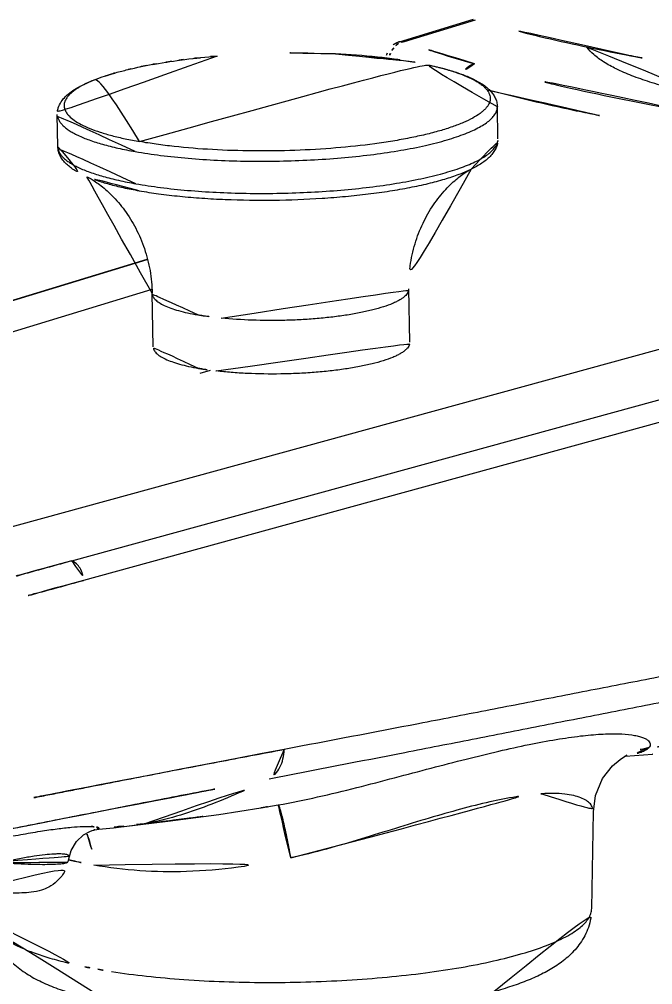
# Model space of a CAD drawing. Extents: x 16296660632 to 16296672714, y -37409619871 to -37409617455.
# Drawn here: x 16296672459.9 to 16296672494.4, y -37409617668.7 to -37409617616 of the extents above; entities that cross this region are included whole.
import ezdxf

# ---------------------------------------------------------------- set-up
doc = ezdxf.new("R2010")
doc.units = 0
doc.header["$LTSCALE"] = 10
doc.header["$MEASUREMENT"] = 0
doc.layers.get('0').update_dxf_attribs({"linetype": 'CONTINUOUS'})
doc.layers.add('02___PRT_ALL_AXES', color=7, linetype='CONTINUOUS')

msp = doc.modelspace()

# ---------------------------------------------------------------- linework, layer by layer
at = {"color": 7, "linetype": 'Continuous'}
for p, q in [((16296672480.607349, -37409617617.238968), (16296672484.634171, -37409617616.016907)), ((16296672480.88085, -37409617617.222702), (16296672484.75168, -37409617616.047943)), ((16296672480.607361, -37409617617.238968), (16296672480.577539, -37409617617.2481)), ((16296672480.880529, -37409617617.222672), (16296672480.607361, -37409617617.238968)), ((16296672480.88085, -37409617617.222702), (16296672480.85269, -37409617617.230949)), ((16296672431.02462, -37409617639.985641), (16296672466.843719, -37409617629.105873)), ((16296672431.179779, -37409617639.960602), (16296672466.848829, -37409617629.125023)), ((16296672467.10047, -37409617630.755203), (16296672436.03347, -37409617640.19278)), ((16296672503.21936, -37409617631.70752), (16296672458.047779, -37409617644.0905)), ((16296672462.730749, -37409617645.547363), (16296672505.48209, -37409617633.82415)), ((16296672506.128839, -37409617634.895264), (16296672463.377649, -37409617646.619293)), ((16296672469.72965, -37409617635.318604), (16296672470.303869, -37409617635.152969)), ((16296672492.64282, -37409617656.382446), (16296672492.882441, -37409617656.234138)), ((16296672492.64282, -37409617656.382446), (16296672492.645809, -37409617656.380363)), ((16296672492.882441, -37409617656.234138), (16296672493.00882, -37409617656.173553)), ((16296672492.931971, -37409617656.210403), (16296672494.39522, -37409617656.098663)), ((16296672494.41304, -37409617656.097412), (16296672494.39522, -37409617656.098663)), ((16296672473.05571, -37409617659.027184), (16296672473.06506, -37409617659.025688)), ((16296672473.06506, -37409617659.025688), (16296672473.99338, -37409617658.869324)), ((16296672491.088039, -37409617664.522324), (16296672491.178101, -37409617659.246513)), ((16296672491.178129, -37409617659.244843), (16296672491.17812, -37409617659.244987)), ((16296672465.579691, -37409617660.046417), (16296672465.59079, -37409617660.045197)), ((16296672465.59079, -37409617660.045197), (16296672466.69212, -37409617659.892738)), ((16296672463.71496, -37409617660.3125), (16296672463.84964, -37409617660.261497)), ((16296672463.84964, -37409617660.261497), (16296672463.839951, -37409617660.264709)), ((16296672464.001011, -37409617660.221199), (16296672464.218081, -37409617660.19648)), ((16296672464.001471, -37409617660.221153), (16296672464.191521, -37409617660.181686)), ((16296672462.547239, -37409617661.95266), (16296672462.60635, -37409617661.679466)), ((16296672462.606461, -37409617661.678978), (16296672462.606449, -37409617661.679039))]:
    msp.add_line(p, q, dxfattribs=at)
for points in [[(16296672491.178141, -37409617659.244873), (16296672491.30238, -37409617658.350693), (16296672491.684549, -37409617657.433571), (16296672492.21772, -37409617656.741096), (16296672492.645809, -37409617656.380348)], [(16296672465.59079, -37409617660.045197), (16296672467.983089, -37409617659.760979), (16296672470.747129, -37409617659.380463), (16296672473.05452, -37409617659.027359)], [(16296672464.218081, -37409617660.19648), (16296672465.012991, -37409617660.108337), (16296672465.57966, -37409617660.046547)], [(16296672462.60644, -37409617661.679108), (16296672462.707211, -37409617661.353157), (16296672462.99955, -37409617660.85833), (16296672463.37524, -37409617660.504387), (16296672463.71496, -37409617660.3125)], [(16296672463.83997, -37409617660.264702), (16296672463.94453, -37409617660.233978), (16296672464.000481, -37409617660.221771)]]:
    msp.add_lwpolyline(points, dxfattribs=at)
for centre, radius, start, end in [((16296672480.870461, -37409617618.204277), 1.000042, 107.0326749, 160.285492), ((16296672480.745529, -37409617617.798523), 0.57547, 104.0153575, 106.9534774), ((16296672480.87604, -37409617618.205399), 1.005669, 160.3323999, 176.3960913), ((16296672481.231119, -37409617618.329964), 1.209474, 158.0812542, 171.6487832), ((16296672520.51931, -37409617475.509102), 145.089226, 259.0561751, 259.96045585), ((16296672494.88044, -37409617659.595497), 3.916233, 99.8369522, 118.6772335), ((16296672493.808069, -37409617655.312698), 0.585281, 312.5609305, 313.5571235), ((16296672502.29073, -37409617741.212738), 85.856882, 94.90129812, 95.39970116), ((16296672494.868719, -37409617659.562729), 3.881863, 118.7575345, 124.9345254), ((16296672489.04126, -37409617669.27404), 11.034909, 93.462438, 94.3670395), ((16296672438.12574, -37409617438.212067), 223.553369, 278.98876738, 279.23257216), ((16296672483.92148, -37409617821.355042), 162.376475, 96.48667671, 96.97911154), ((16296672503.143391, -37409617989.091583), 331.21076, 96.31842058, 96.51253954), ((16296672460.37134, -37409617661.868134), 3.492873, 24.3071773, 24.7478004), ((16296672460.325171, -37409617661.888924), 3.543507, 23.4948096, 24.3062007), ((16296672464.47271, -37409617662.154297), 1.992621, 103.7331308, 108.2204446), ((16296672464.46805, -37409617662.134483), 1.972254, 98.0599676, 103.7383254), ((16296672469.494459, -37409617637.647408), 30.6506, 258.6316647, 259.9833093), ((16296672470.289379, -37409617633.206429), 35.162151, 259.9664192, 261.1992002)]:
    msp.add_arc(centre, radius, start, end, dxfattribs=at)
for points, knots in [([(16296672492.974819, -37409617617.95974), (16296672491.392719, -37409617617.653503), (16296672488.37318, -37409617617.014061), (16296672485.383209, -37409617616.246017), (16296672483.965879, -37409617615.840477)], [0, 0, 0, 0, 0.522241727, 1, 1, 1, 1]), ([(16296672480.55187, -37409617617.343529), (16296672480.52776, -37409617617.358063), (16296672480.432051, -37409617617.421852), (16296672480.34778, -37409617617.50238), (16296672480.29244, -37409617617.569237)], [0, 0, 0, 0, 0.24491846, 1, 1, 1, 1]), ([(16296672480.85309, -37409617617.231079), (16296672480.82723, -37409617617.235222), (16296672480.72196, -37409617617.25779), (16296672480.621559, -37409617617.301537), (16296672480.55187, -37409617617.343529)], [0, 0, 0, 0, 0.243544831, 1, 1, 1, 1]), ([(16296672480.85309, -37409617617.231079), (16296672480.83234, -37409617617.227654), (16296672480.75016, -37409617617.218147), (16296672480.665979, -37409617617.225243), (16296672480.606159, -37409617617.240181)], [0, 0, 0, 0, 0.254327186, 1, 1, 1, 1]), ([(16296672484.68853, -37409617618.44381), (16296672484.025539, -37409617618.254997), (16296672482.74107, -37409617617.868553), (16296672481.467819, -37409617617.446503), (16296672480.85269, -37409617617.230949)], [0, 0, 0, 0, 0.513996822, 1, 1, 1, 1]), ([(16296672480.29244, -37409617617.569237), (16296672480.273491, -37409617617.592117), (16296672480.200649, -37409617617.687698), (16296672480.14283, -37409617617.794617), (16296672480.10907, -37409617617.878471)], [0, 0, 0, 0, 0.247422516, 1, 1, 1, 1]), ([(16296672484.68857, -37409617618.443802), (16296672484.54722, -37409617618.470871), (16296672484.26507, -37409617618.626038), (16296672484.086849, -37409617618.885307), (16296672484.02103, -37409617619.032463)], [0, 0, 0, 0, 0.47168367, 1, 1, 1, 1]), ([(16296672495.813061, -37409617620.946312), (16296672493.84424, -37409617620.598038), (16296672490.113449, -37409617619.858498), (16296672486.42227, -37409617618.937508), (16296672484.68853, -37409617618.44381)], [0, 0, 0, 0, 0.525870916, 1, 1, 1, 1]), ([(16296672485.45199, -37409617619.878319), (16296672486.98815, -37409617620.286331), (16296672490.22205, -37409617621.047157), (16296672493.483431, -37409617621.675667), (16296672495.188299, -37409617621.97686)], [0, 0, 0, 0, 0.478642678, 1, 1, 1, 1]), ([(16296672462.731529, -37409617645.546944), (16296672462.41518, -37409617645.634079), (16296672461.781401, -37409617645.808296), (16296672460.83075, -37409617646.067741), (16296672459.879021, -37409617646.331078), (16296672459.24501, -37409617646.508461), (16296672458.9258, -37409617646.592941)], [0, 0, 0, 0, 0.249408325, 0.499602297, 0.749013908, 1, 1, 1, 1]), ([(16296672462.730749, -37409617645.547363), (16296672462.920691, -37409617645.621834), (16296672463.16618, -37409617645.869713), (16296672463.3372, -37409617646.27037), (16296672463.374781, -37409617646.502312), (16296672463.377649, -37409617646.618156)], [0, 0, 0, 0, 0.468629849, 0.733827406, 1, 1, 1, 1]), ([(16296672463.377649, -37409617646.619293), (16296672462.745159, -37409617646.792671), (16296672461.797501, -37409617647.055923), (16296672460.53207, -37409617647.40023), (16296672459.89924, -37409617647.571617), (16296672459.58375, -37409617647.661018)], [0, 0, 0, 0, 0.500082584, 0.749964341, 1, 1, 1, 1]), ([(16296672503.64699, -37409617650.187286), (16296672502.423731, -37409617650.414368), (16296672499.980061, -37409617650.887199), (16296672496.314631, -37409617651.597504), (16296672492.64743, -37409617652.303139), (16296672488.98159, -37409617653.0168), (16296672485.315491, -37409617653.729591), (16296672480.428061, -37409617654.675148), (16296672476.761641, -37409617655.377434), (16296672474.31628, -37409617655.837639)], [0, 0, 0, 0, 0.124956983, 0.249978758, 0.374988, 0.50002826, 0.625069764, 0.750088889, 1, 1, 1, 1]), ([(16296672473.49881, -37409617657.434158), (16296672475.96332, -37409617656.962173), (16296672479.65484, -37409617656.243919), (16296672484.57332, -37409617655.282349), (16296672488.25654, -37409617654.559624), (16296672491.940491, -37409617653.836411), (16296672495.011801, -37409617653.232513), (16296672497.471519, -37409617652.751892), (16296672499.3186, -37409617652.390938), (16296672501.16643, -37409617652.023857), (16296672502.39929, -37409617651.780289), (16296672503.01664, -37409617651.661728)], [0, 0, 0, 0, 0.250287347, 0.375111148, 0.499876425, 0.624672137, 0.749577007, 0.812087413, 0.87465417, 0.937296893, 1, 1, 1, 1]), ([(16296672473.99337, -37409617658.869431), (16296672475.43302, -37409617658.614166), (16296672477.55092, -37409617658.115189), (16296672480.31839, -37409617657.391281), (16296672482.30316, -37409617656.863327), (16296672484.195259, -37409617656.372162), (16296672485.972111, -37409617655.938026), (16296672487.611879, -37409617655.575531), (16296672489.09594, -37409617655.295532), (16296672490.408319, -37409617655.103394), (16296672491.536869, -37409617654.998947), (16296672492.47291, -37409617654.976532), (16296672493.12973, -37409617655.019943), (16296672493.552549, -37409617655.093987), (16296672493.79619, -37409617655.15876), (16296672493.99148, -37409617655.236542), (16296672494.16643, -37409617655.338829), (16296672494.289009, -37409617655.484093), (16296672494.276159, -37409617655.643417), (16296672494.23625, -37409617655.707298), (16296672494.21137, -37409617655.736839)], [0, 0, 0, 0, 0.207858161, 0.308959847, 0.406732552, 0.499820895, 0.586863083, 0.666751508, 0.738538702, 0.801519218, 0.855248061, 0.899559171, 0.934519483, 0.948604126, 0.960509291, 0.970341986, 0.978271152, 0.989613542, 0.994509322, 1, 1, 1, 1]), ([(16296672474.31628, -37409617655.837639), (16296672473.110781, -37409617656.064568), (16296672471.302191, -37409617656.404846), (16296672468.89176, -37409617656.866226), (16296672467.08374, -37409617657.216003), (16296672465.27552, -37409617657.567528), (16296672463.769039, -37409617657.863289), (16296672462.563471, -37409617658.098427), (16296672461.659109, -37409617658.274277), (16296672460.75782, -37409617658.4561), (16296672460.154119, -37409617658.561157), (16296672459.851589, -37409617658.60199)], [0, 0, 0, 0, 0.24988642, 0.374891237, 0.499942814, 0.6250265, 0.75014026, 0.812685381, 0.875242498, 0.937812392, 1, 1, 1, 1]), ([(16296672474.31628, -37409617655.837601), (16296672474.313641, -37409617656.010757), (16296672474.27486, -37409617656.347412), (16296672474.11194, -37409617656.810204), (16296672473.85487, -37409617657.188507), (16296672473.621941, -37409617657.370102), (16296672473.4988, -37409617657.434082)], [0, 0, 0, 0, 0.277151394, 0.537627775, 0.777908071, 1, 1, 1, 1]), ([(16296672494.203939, -37409617655.74379), (16296672494.152639, -37409617655.790909), (16296672494.016769, -37409617655.881187), (16296672493.63983, -37409617656.052933), (16296672493.30187, -37409617656.134163), (16296672493.05348, -37409617656.177017)], [0, 0, 0, 0, 0.168417099, 0.390512367, 1, 1, 1, 1]), ([(16296672458.83252, -37409617660.272499), (16296672459.15027, -37409617660.223961), (16296672459.774, -37409617660.113503), (16296672461.00116, -37409617659.86438), (16296672462.524019, -37409617659.569633), (16296672464.34824, -37409617659.207779), (16296672466.175091, -37409617658.849854), (16296672468.003151, -37409617658.492699), (16296672470.444229, -37409617658.019478), (16296672472.27668, -37409617657.66851), (16296672473.498779, -37409617657.434082)], [0, 0, 0, 0, 0.064550807, 0.127171032, 0.251469495, 0.376046105, 0.500651237, 0.625315751, 0.750101028, 1, 1, 1, 1]), ([(16296672466.692129, -37409617659.892738), (16296672467.283791, -37409617659.793068), (16296672468.45809, -37409617659.51194), (16296672470.170731, -37409617658.919388), (16296672471.855539, -37409617658.229279), (16296672472.95594, -37409617657.710258), (16296672473.498779, -37409617657.434082)], [0, 0, 0, 0, 0.247936286, 0.497549184, 0.748318116, 1, 1, 1, 1]), ([(16296672474.67412, -37409617661.758034), (16296672475.328911, -37409617661.615807), (16296672476.624901, -37409617661.286812), (16296672479.13695, -37409617660.543198), (16296672481.560841, -37409617659.770264), (16296672483.890869, -37409617659.102379), (16296672485.46792, -37409617658.704559), (16296672486.888809, -37409617658.419067), (16296672487.785311, -37409617658.302856), (16296672488.20101, -37409617658.271156)], [0, 0, 0, 0, 0.143708851, 0.28659413, 0.561852543, 0.689310184, 0.806395244, 0.910584409, 1, 1, 1, 1]), ([(16296672488.374809, -37409617658.25927), (16296672488.78894, -37409617658.234261), (16296672489.37154, -37409617658.230057), (16296672490.080299, -37409617658.340118), (16296672490.479321, -37409617658.457138), (16296672490.790319, -37409617658.610069), (16296672491.01507, -37409617658.795647), (16296672491.151489, -37409617659.011124), (16296672491.17938, -37409617659.169342), (16296672491.178141, -37409617659.244713)], [0, 0, 0, 0, 0.384474653, 0.536304278, 0.663356395, 0.768403169, 0.855429591, 0.930146616, 1, 1, 1, 1]), ([(16296672474.67417, -37409617661.75808), (16296672474.636221, -37409617661.558594), (16296672474.56155, -37409617661.173714), (16296672474.450109, -37409617660.623268), (16296672474.345209, -37409617660.12986), (16296672474.249689, -37409617659.706627), (16296672474.175791, -37409617659.403122), (16296672474.122459, -37409617659.203781), (16296672474.0891, -37409617659.088493), (16296672474.06012, -37409617658.998192), (16296672474.034901, -37409617658.930847), (16296672474.01585, -37409617658.891701), (16296672474.0007, -37409617658.870293), (16296672473.99337, -37409617658.869431)], [0, 0, 0, 0, 0.204739256, 0.39529399, 0.566233965, 0.713311268, 0.832761153, 0.881097456, 0.921448408, 0.953557155, 0.977252796, 0.99255651, 1, 1, 1, 1]), ([(16296672466.69212, -37409617659.892738), (16296672467.22183, -37409617659.833862), (16296672469.34745, -37409617659.581017), (16296672471.46595, -37409617659.271072), (16296672473.053789, -37409617659.019989)], [0, 0, 0, 0, 0.248987798, 1, 1, 1, 1]), ([(16296672443.004129, -37409617659.756844), (16296672443.5567, -37409617659.871048), (16296672444.670099, -37409617660.101753), (16296672446.352921, -37409617660.419937), (16296672448.055941, -37409617660.660583), (16296672450.29822, -37409617660.878159), (16296672452.49806, -37409617660.986641), (16296672454.623819, -37409617660.989998), (16296672456.10515, -37409617660.943703), (16296672457.484949, -37409617660.851387), (16296672458.75774, -37409617660.698753), (16296672459.918791, -37409617660.48394), (16296672460.971161, -37409617660.305519), (16296672461.895361, -37409617660.171127), (16296672462.66901, -37409617660.080963), (16296672463.287201, -37409617660.037262), (16296672463.6465, -37409617660.03437), (16296672463.79833, -37409617660.042519)], [0, 0, 0, 0, 0.080807958, 0.162847309, 0.245227944, 0.327025207, 0.485427447, 0.560413149, 0.63142416, 0.697639509, 0.758408824, 0.81488014, 0.86670528, 0.911270229, 0.948619252, 0.978224125, 1, 1, 1, 1]), ([(16296672463.79833, -37409617660.042519), (16296672463.826851, -37409617660.044052), (16296672463.922131, -37409617660.050507), (16296672464.01741, -37409617660.061546), (16296672464.082911, -37409617660.0756)], [0, 0, 0, 0, 0.298889561, 1, 1, 1, 1]), ([(16296672464.082911, -37409617660.0756), (16296672464.0991, -37409617660.079079), (16296672464.128309, -37409617660.086166), (16296672464.166849, -37409617660.098793), (16296672464.195761, -37409617660.112099), (16296672464.215219, -37409617660.125679), (16296672464.226219, -37409617660.141006), (16296672464.22431, -37409617660.158173), (16296672464.210819, -37409617660.171799), (16296672464.19878, -37409617660.178398), (16296672464.191521, -37409617660.181702)], [0, 0, 0, 0, 0.229709239, 0.416556706, 0.561953142, 0.668907994, 0.745107173, 0.809662827, 0.889407461, 1, 1, 1, 1]), ([(16296672463.574909, -37409617660.476257), (16296672463.62849, -37409617660.599503), (16296672463.8269, -37409617661.136589), (16296672463.914869, -37409617661.711037), (16296672463.93265, -37409617662.148033)], [0, 0, 0, 0, 0.235051775, 1, 1, 1, 1]), ([(16296672459.191641, -37409617661.934189), (16296672459.45458, -37409617661.881393), (16296672459.949471, -37409617661.786743), (16296672460.64444, -37409617661.670311), (16296672461.239531, -37409617661.589417), (16296672461.670851, -37409617661.550613), (16296672461.9613, -37409617661.539703), (16296672462.137091, -37409617661.540421), (16296672462.284731, -37409617661.548767), (16296672462.40406, -37409617661.56395), (16296672462.495859, -37409617661.584717), (16296672462.559799, -37409617661.610359), (16296672462.60112, -37409617661.639839), (16296672462.60874, -37409617661.668297), (16296672462.60643, -37409617661.679108)], [0, 0, 0, 0, 0.23032663, 0.432692592, 0.605109999, 0.746007627, 0.804385477, 0.854676573, 0.896934153, 0.931283583, 0.957955884, 0.977381856, 0.990512587, 1, 1, 1, 1]), ([(16296672457.152651, -37409617663.587982), (16296672457.440729, -37409617663.606667), (16296672457.98284, -37409617663.638496), (16296672458.74531, -37409617663.670601), (16296672459.40889, -37409617663.683617), (16296672459.98912, -37409617663.675613), (16296672460.543989, -37409617663.637733), (16296672461.04595, -37409617663.541191), (16296672461.527571, -37409617663.341911), (16296672461.963921, -37409617663.034798), (16296672462.34693, -37409617662.560837), (16296672462.501921, -37409617662.162086), (16296672462.547239, -37409617661.95266)], [0, 0, 0, 0, 0.140069117, 0.263482009, 0.370261468, 0.46207913, 0.544940547, 0.640004087, 0.708527113, 0.796461784, 0.896029483, 1, 1, 1, 1]), ([(16296672458.753929, -37409617662.024292), (16296672459.035851, -37409617662.042572), (16296672459.56768, -37409617662.074173), (16296672460.31542, -37409617662.108047), (16296672460.960951, -37409617662.125458), (16296672461.4991, -37409617662.126381), (16296672461.87859, -37409617662.113243), (16296672462.125219, -37409617662.092293), (16296672462.267139, -37409617662.073677), (16296672462.38006, -37409617662.051468), (16296672462.464109, -37409617662.024986), (16296672462.521259, -37409617661.995956), (16296672462.54425, -37409617661.966469), (16296672462.54722, -37409617661.95266)], [0, 0, 0, 0, 0.221121373, 0.416974242, 0.585824505, 0.726513611, 0.838137465, 0.882878938, 0.920191226, 0.950117649, 0.972856727, 0.98894107, 1, 1, 1, 1]), ([(16296672462.566099, -37409617661.855492), (16296672462.67507, -37409617661.883537), (16296672463.127529, -37409617661.994522), (16296672463.58457, -37409617662.086357), (16296672463.93247, -37409617662.147987)], [0, 0, 0, 0, 0.241549457, 1, 1, 1, 1]), ([(16296672463.93247, -37409617662.147987), (16296672465.596889, -37409617662.442497), (16296672468.246481, -37409617662.613503), (16296672471.83939, -37409617662.305107), (16296672473.72415, -37409617661.96434), (16296672474.67412, -37409617661.758034)], [0, 0, 0, 0, 0.469176381, 0.730163958, 1, 1, 1, 1]), ([(16296672464.909611, -37409617667.95459), (16296672465.53952, -37409617668.05233), (16296672466.851839, -37409617668.222572), (16296672469.628111, -37409617668.469276), (16296672473.2791, -37409617668.594978), (16296672476.97583, -37409617668.494049), (16296672479.89949, -37409617668.271858), (16296672481.974461, -37409617668.041519), (16296672483.911921, -37409617667.750778), (16296672485.675329, -37409617667.405434), (16296672487.23201, -37409617667.012497), (16296672488.55302, -37409617666.579727), (16296672489.48625, -37409617666.173798), (16296672490.08761, -37409617665.82618), (16296672490.44072, -37409617665.575127), (16296672490.72043, -37409617665.319511), (16296672490.925711, -37409617665.059303), (16296672491.054411, -37409617664.79393), (16296672491.086491, -37409617664.610138), (16296672491.08798, -37409617664.522324)], [0, 0, 0, 0, 0.070122443, 0.145514248, 0.306546312, 0.471664523, 0.552047723, 0.629037623, 0.701272245, 0.767503719, 0.826633405, 0.877766648, 0.920296193, 0.938272011, 0.954091762, 0.967866491, 0.979822503, 0.990338711, 1, 1, 1, 1]), ([(16296672485.749981, -37409617669.050827), (16296672486.080549, -37409617668.959869), (16296672486.714411, -37409617668.769638), (16296672487.61714, -37409617668.441002), (16296672488.441111, -37409617668.069038), (16296672489.07279, -37409617667.706207), (16296672489.537979, -37409617667.372253), (16296672489.98892, -37409617666.994987), (16296672490.39403, -37409617666.536613), (16296672490.720039, -37409617665.999184), (16296672490.91926, -37409617665.543228), (16296672491.051109, -37409617665.046227), (16296672491.08502, -37409617664.699219), (16296672491.088039, -37409617664.522324)], [0, 0, 0, 0, 0.136803498, 0.263929236, 0.383056466, 0.497142478, 0.553879061, 0.611354504, 0.731578163, 0.79564379, 0.861608827, 0.929406462, 1, 1, 1, 1]), ([(16296672458.39292, -37409617665.293663), (16296672458.466249, -37409617665.561722), (16296672458.78301, -37409617665.944122), (16296672459.337231, -37409617666.336433), (16296672459.92514, -37409617666.648888), (16296672460.6383, -37409617666.943314), (16296672461.47393, -37409617667.220421), (16296672462.424219, -37409617667.476501), (16296672463.09844, -37409617667.625359), (16296672463.45277, -37409617667.696648)], [0, 0, 0, 0, 0.144420219, 0.240498535, 0.355076267, 0.488734327, 0.641317258, 0.812178305, 1, 1, 1, 1]), ([(16296672464.762051, -37409617669.63681), (16296672464.02536, -37409617669.490952), (16296672462.966921, -37409617669.238853), (16296672461.645491, -37409617668.776581), (16296672460.775761, -37409617668.383163), (16296672459.97567, -37409617667.897209), (16296672459.24613, -37409617667.263908), (16296672458.76194, -37409617666.569832), (16296672458.49283, -37409617665.915077), (16296672458.4123, -37409617665.556572), (16296672458.387409, -37409617665.373032)], [0, 0, 0, 0, 0.275733833, 0.39838481, 0.513566634, 0.62560274, 0.740988802, 0.865917795, 0.931995409, 1, 1, 1, 1])]:
    msp.add_open_spline(points, degree=3, knots=knots, dxfattribs=at)
at = {"layer": '02___PRT_ALL_AXES', "color": 7, "linetype": 'Continuous'}
for p, q in [((16296672477.12113, -37409617617.906517), (16296672477.122379, -37409617617.906578)), ((16296672481.45369, -37409617618.364738), (16296672481.434071, -37409617618.361252)), ((16296672481.452761, -37409617618.363663), (16296672481.43512, -37409617618.360542)), ((16296672485.973709, -37409617622.537666), (16296672485.94245, -37409617620.783218)), ((16296672461.97752, -37409617622.965279), (16296672461.94626, -37409617621.210831)), ((16296672467.1728, -37409617633.87925), (16296672467.120781, -37409617630.959747)), ((16296672481.17058, -37409617633.629807), (16296672481.118561, -37409617630.710312)), ((16296672470.595949, -37409617635.195793), (16296672470.61347, -37409617635.197868))]:
    msp.add_line(p, q, dxfattribs=at)
for centre, radius, start, end in [((16296672474.2799, -37409617661.05574), 43.186102, 94.8089463, 96.0371433), ((16296672474.756981, -37409617666.599159), 48.750001, 87.2202842, 94.8214706), ((16296672471.23377, -37409617641.335312), 23.221642, 101.0263187, 103.1148872), ((16296672472.09643, -37409617645.639809), 27.611681, 99.9026385, 101.0749495), ((16296672472.781099, -37409617649.537117), 31.568667, 98.3774296, 99.9102922), ((16296672473.38677, -37409617653.551811), 35.628766, 97.3530646, 98.4003637), ((16296672473.871639, -37409617657.276962), 39.385339, 96.0247249, 97.3590293), ((16296672468.390289, -37409617630.692993), 12.201455, 107.7804682, 108.5981338), ((16296672470.39843, -37409617637.750313), 19.540602, 103.1145679, 104.3476258), ((16296672485.327869, -37409617622.548401), 0.645923, 349.1984234, 0.9521168)]:
    msp.add_arc(centre, radius, start, end, dxfattribs=at)
for points, knots in [([(16296672470.661119, -37409617618.021523), (16296672470.070419, -37409617618.071327), (16296672468.931009, -37409617618.189774), (16296672467.3039, -37409617618.432793), (16296672466.050159, -37409617618.688171), (16296672465.14336, -37409617618.92289), (16296672464.53994, -37409617619.105072), (16296672463.993601, -37409617619.298523), (16296672463.50614, -37409617619.503578), (16296672463.078131, -37409617619.721382), (16296672462.70932, -37409617619.955017), (16296672462.398161, -37409617620.211258), (16296672462.151501, -37409617620.502533), (16296672462.01096, -37409617620.781952), (16296672461.953461, -37409617621.022667), (16296672461.945129, -37409617621.147667), (16296672461.94626, -37409617621.210831)], [0, 0, 0, 0, 0.181942626, 0.351462886, 0.504763067, 0.574367779, 0.63888942, 0.69816112, 0.752172059, 0.80108806, 0.845386548, 0.885933587, 0.924336846, 0.961774268, 0.980611968, 1, 1, 1, 1]), ([(16296672477.12237, -37409617617.906578), (16296672477.88298, -37409617617.943527), (16296672478.996059, -37409617618.02523), (16296672480.43185, -37409617618.198273), (16296672481.1084, -37409617618.303596), (16296672481.434071, -37409617618.361252)], [0, 0, 0, 0, 0.526625604, 0.77127757, 1, 1, 1, 1]), ([(16296672481.43512, -37409617618.360542), (16296672481.108089, -37409617618.302887), (16296672480.42985, -37409617618.19767), (16296672478.9937, -37409617618.02504), (16296672477.881651, -37409617617.943459), (16296672477.122379, -37409617617.906578)], [0, 0, 0, 0, 0.229600814, 0.474412869, 1, 1, 1, 1]), ([(16296672490.830191, -37409617617.529449), (16296672490.936741, -37409617617.681084), (16296672491.219839, -37409617617.980309), (16296672491.76428, -37409617618.375847), (16296672492.460199, -37409617618.75576), (16296672493.30336, -37409617619.117493), (16296672494.288349, -37409617619.458817), (16296672495.408131, -37409617619.776932), (16296672496.654091, -37409617620.069206), (16296672497.52895, -37409617620.238792), (16296672497.985359, -37409617620.319603)], [0, 0, 0, 0, 0.071181918, 0.156565581, 0.257682656, 0.37505686, 0.508591979, 0.657806842, 0.821975595, 1, 1, 1, 1]), ([(16296672466.43779, -37409617622.687683), (16296672466.738569, -37409617622.740929), (16296672467.36199, -37409617622.838966), (16296672468.681801, -37409617623.003059), (16296672470.443621, -37409617623.143913), (16296672472.6429, -37409617623.212936), (16296672474.89167, -37409617623.182457), (16296672477.103939, -37409617623.053619), (16296672478.8839, -37409617622.864937), (16296672480.22438, -37409617622.665314), (16296672481.14743, -37409617622.498573), (16296672482.001381, -37409617622.31324), (16296672482.778111, -37409617622.111153), (16296672483.47035, -37409617621.894333), (16296672484.071831, -37409617621.664902), (16296672484.577101, -37409617621.425079), (16296672484.930099, -37409617621.209183), (16296672485.156389, -37409617621.030197), (16296672485.291321, -37409617620.900909), (16296672485.399269, -37409617620.770363), (16296672485.47982, -37409617620.638573), (16296672485.532511, -37409617620.505669), (16296672485.556601, -37409617620.371986), (16296672485.55151, -37409617620.238403), (16296672485.51742, -37409617620.105942), (16296672485.454901, -37409617619.975357), (16296672485.36463, -37409617619.846947), (16296672485.24716, -37409617619.720718), (16296672485.10281, -37409617619.596741), (16296672484.93189, -37409617619.475143), (16296672484.65694, -37409617619.309196), (16296672484.24622, -37409617619.112617), (16296672483.675579, -37409617618.898857), (16296672483.01214, -37409617618.700127), (16296672482.262131, -37409617618.518387), (16296672481.7318, -37409617618.414223), (16296672481.45369, -37409617618.364738)], [0, 0, 0, 0, 0.037132919, 0.076697453, 0.161656219, 0.251876377, 0.344093525, 0.434957311, 0.521177945, 0.561576749, 0.599687134, 0.635183885, 0.667777226, 0.697221879, 0.723325114, 0.745967736, 0.765135988, 0.77346244, 0.780999225, 0.787812374, 0.793999811, 0.799699804, 0.805092148, 0.810391655, 0.815825, 0.821601895, 0.827895409, 0.83483461, 0.842511467, 0.850988575, 0.860304187, 0.881522768, 0.906221395, 0.934319012, 0.965661413, 1, 1, 1, 1]), ([(16296672485.94245, -37409617620.783218), (16296672485.940941, -37409617620.698631), (16296672485.918859, -37409617620.531433), (16296672485.83148, -37409617620.295776), (16296672485.701469, -37409617620.081863), (16296672485.537121, -37409617619.888206), (16296672485.343019, -37409617619.712753), (16296672485.038151, -37409617619.491737), (16296672484.58283, -37409617619.242142), (16296672483.947531, -37409617618.982422), (16296672483.206949, -37409617618.747726), (16296672482.364731, -37409617618.537376), (16296672481.767059, -37409617618.419296), (16296672481.452761, -37409617618.363663)], [0, 0, 0, 0, 0.046867111, 0.092465089, 0.138280903, 0.184851022, 0.232693546, 0.282888759, 0.393162511, 0.519314156, 0.662627396, 0.823172796, 1, 1, 1, 1]), ([(16296672464.66432, -37409617619.074364), (16296672464.73456, -37409617619.051826), (16296672465.029831, -37409617618.959892), (16296672465.328051, -37409617618.877563), (16296672465.556179, -37409617618.819183)], [0, 0, 0, 0, 0.238518435, 1, 1, 1, 1]), ([(16296672466.43779, -37409617622.687683), (16296672466.17239, -37409617622.640678), (16296672465.664801, -37409617622.541893), (16296672464.94418, -37409617622.370621), (16296672464.30113, -37409617622.183739), (16296672463.7411, -37409617621.982964), (16296672463.26824, -37409617621.769989), (16296672462.886129, -37409617621.546494), (16296672462.633579, -37409617621.343063), (16296672462.48584, -37409617621.17437), (16296672462.405109, -37409617621.052002), (16296672462.349529, -37409617620.92778), (16296672462.31963, -37409617620.802002), (16296672462.31587, -37409617620.675262), (16296672462.34667, -37409617620.50132), (16296672462.432831, -37409617620.331291), (16296672462.55838, -37409617620.172783), (16296672462.730379, -37409617620.000282), (16296672463.01132, -37409617619.79081), (16296672463.425871, -37409617619.556877), (16296672463.930161, -37409617619.331009), (16296672464.3002, -37409617619.195587), (16296672464.498911, -37409617619.128723)], [0, 0, 0, 0, 0.106135687, 0.203568017, 0.291572714, 0.369694452, 0.437662029, 0.495481393, 0.543647524, 0.564512446, 0.583557413, 0.601163316, 0.617827965, 0.634141799, 0.650736238, 0.686947555, 0.707591614, 0.730308718, 0.782655192, 0.844949833, 0.917441477, 1, 1, 1, 1]), ([(16296672466.20046, -37409617623.231133), (16296672466.65777, -37409617623.312103), (16296672467.6171, -37409617623.4543), (16296672469.114849, -37409617623.609383), (16296672470.70986, -37409617623.712952), (16296672472.37001, -37409617623.762802), (16296672474.06189, -37409617623.757843), (16296672475.751419, -37409617623.698143), (16296672477.40457, -37409617623.584938), (16296672478.988041, -37409617623.420593), (16296672480.47006, -37409617623.20858), (16296672481.8209, -37409617622.953346), (16296672482.848579, -37409617622.701233), (16296672483.58263, -37409617622.478233), (16296672484.064911, -37409617622.30954), (16296672484.4963, -37409617622.13443), (16296672484.87476, -37409617621.953697), (16296672485.198589, -37409617621.76825), (16296672485.46644, -37409617621.578758), (16296672485.67734, -37409617621.38575), (16296672485.830351, -37409617621.18898), (16296672485.923639, -37409617620.987991), (16296672485.94363, -37409617620.849228), (16296672485.94244, -37409617620.783218)], [0, 0, 0, 0, 0.067720622, 0.141343906, 0.219504866, 0.300733077, 0.383479945, 0.466162944, 0.547200342, 0.625049541, 0.698244635, 0.765435958, 0.825433803, 0.852425703, 0.877274771, 0.899909172, 0.920281228, 0.938384045, 0.954259585, 0.968029117, 0.979929489, 0.99037411, 1, 1, 1, 1]), ([(16296672466.20046, -37409617623.231133), (16296672465.88459, -37409617623.175209), (16296672465.2855, -37409617623.057037), (16296672464.444441, -37409617622.848061), (16296672463.71339, -37409617622.618263), (16296672463.18117, -37409617622.403503), (16296672462.819901, -37409617622.220001), (16296672462.59318, -37409617622.084824), (16296672462.39924, -37409617621.946426), (16296672462.2386, -37409617621.80497), (16296672462.11165, -37409617621.660637), (16296672462.01893, -37409617621.513367), (16296672461.96142, -37409617621.363297), (16296672461.947161, -37409617621.260773), (16296672461.94627, -37409617621.210831)], [0, 0, 0, 0, 0.19508736, 0.371222956, 0.52678677, 0.660820374, 0.719650349, 0.773060798, 0.821203925, 0.864350083, 0.902957557, 0.937718009, 0.969625801, 1, 1, 1, 1]), ([(16296672466.23172, -37409617624.985588), (16296672466.679001, -37409617625.064781), (16296672467.61656, -37409617625.204323), (16296672469.079769, -37409617625.357811), (16296672470.63751, -37409617625.462013), (16296672472.25968, -37409617625.514778), (16296672473.91501, -37409617625.515007), (16296672475.571529, -37409617625.462692), (16296672477.197241, -37409617625.358841), (16296672478.760759, -37409617625.205544), (16296672480.231991, -37409617625.005867), (16296672481.582609, -37409617624.763847), (16296672482.617611, -37409617624.523949), (16296672483.36396, -37409617624.311234), (16296672483.85988, -37409617624.149513), (16296672484.308109, -37409617623.981148), (16296672484.706591, -37409617623.807007), (16296672485.053511, -37409617623.627861), (16296672485.34745, -37409617623.444519), (16296672485.58725, -37409617623.257553), (16296672485.77212, -37409617623.067223), (16296672485.90094, -37409617622.87339), (16296672485.949711, -37409617622.735977), (16296672485.962351, -37409617622.669456)], [0, 0, 0, 0, 0.066660443, 0.13904244, 0.215858456, 0.295725961, 0.377185496, 0.458744368, 0.538906624, 0.616208246, 0.689250869, 0.756737283, 0.817509954, 0.84507042, 0.870607375, 0.894039484, 0.915310105, 0.934389433, 0.951290769, 0.96607995, 0.978911322, 0.990063149, 1, 1, 1, 1]), ([(16296672484.51083, -37409617624.192284), (16296672484.710819, -37409617624.095589), (16296672485.076731, -37409617623.895012), (16296672485.48115, -37409617623.581459), (16296672485.72509, -37409617623.295532), (16296672485.865021, -37409617623.064308), (16296672485.956381, -37409617622.809341), (16296672485.97533, -37409617622.628639), (16296672485.973709, -37409617622.537666)], [0, 0, 0, 0, 0.286212739, 0.536433791, 0.653717818, 0.768709777, 0.882781442, 1, 1, 1, 1]), ([(16296672461.97752, -37409617622.965279), (16296672461.979139, -37409617623.056236), (16296672462.00452, -37409617623.23616), (16296672462.10491, -37409617623.487701), (16296672462.252991, -37409617623.713799), (16296672462.50696, -37409617623.990852), (16296672462.9223, -37409617624.289803), (16296672463.29512, -37409617624.477211), (16296672463.49843, -37409617624.566719)], [0, 0, 0, 0, 0.117219183, 0.231289894, 0.346281872, 0.46356632, 0.713787327, 1, 1, 1, 1]), ([(16296672466.23172, -37409617624.985588), (16296672465.91585, -37409617624.929657), (16296672465.316759, -37409617624.811493), (16296672464.47571, -37409617624.602524), (16296672463.74465, -37409617624.372711), (16296672463.212429, -37409617624.157944), (16296672462.85117, -37409617623.974457), (16296672462.624439, -37409617623.839279), (16296672462.43051, -37409617623.700882), (16296672462.269859, -37409617623.559433), (16296672462.14291, -37409617623.415077), (16296672462.0502, -37409617623.267807), (16296672461.992689, -37409617623.117752), (16296672461.97843, -37409617623.015213), (16296672461.97753, -37409617622.965279)], [0, 0, 0, 0, 0.19508736, 0.371222956, 0.52678677, 0.660820374, 0.719650349, 0.773060798, 0.821203925, 0.864350083, 0.902957557, 0.937718009, 0.969625801, 1, 1, 1, 1]), ([(16296672466.41102, -37409617625.366058), (16296672466.76416, -37409617625.428589), (16296672467.49935, -37409617625.541893), (16296672468.642111, -37409617625.675552), (16296672469.85342, -37409617625.777672), (16296672471.55904, -37409617625.871033), (16296672473.743509, -37409617625.90007), (16296672475.93244, -37409617625.81768), (16296672477.654039, -37409617625.68306), (16296672478.88665, -37409617625.551247), (16296672480.0564, -37409617625.389503), (16296672481.14834, -37409617625.199944), (16296672482.14855, -37409617624.985123), (16296672483.04447, -37409617624.747902), (16296672483.824829, -37409617624.491524), (16296672484.29771, -37409617624.295319), (16296672484.51083, -37409617624.192284)], [0, 0, 0, 0, 0.058723319, 0.121763397, 0.188359106, 0.257735218, 0.401429966, 0.545900588, 0.616234621, 0.684155574, 0.748850922, 0.809558962, 0.865583333, 0.916311829, 0.961239283, 1, 1, 1, 1]), ([(16296672484.51083, -37409617624.192284), (16296672484.48628, -37409617624.204147), (16296672484.409849, -37409617624.244614), (16296672484.257839, -37409617624.334282), (16296672484.03607, -37409617624.482849), (16296672483.759171, -37409617624.694397), (16296672483.445181, -37409617624.969391), (16296672482.984011, -37409617625.43438), (16296672482.423941, -37409617626.142937), (16296672481.85412, -37409617627.138863), (16296672481.42177, -37409617628.262573), (16296672481.16036, -37409617629.467369), (16296672481.11116, -37409617630.295624), (16296672481.118561, -37409617630.710312)], [0, 0, 0, 0, 0.010641092, 0.033732805, 0.068848562, 0.114746262, 0.169632557, 0.231598754, 0.370139474, 0.520688309, 0.677721194, 0.838135167, 1, 1, 1, 1]), ([(16296672467.120781, -37409617630.959747), (16296672467.11339, -37409617630.545067), (16296672467.034731, -37409617629.719116), (16296672466.73057, -37409617628.524437), (16296672466.25848, -37409617627.416878), (16296672465.653601, -37409617626.441841), (16296672465.06855, -37409617625.753769), (16296672464.59116, -37409617625.305397), (16296672464.267559, -37409617625.041763), (16296672463.983259, -37409617624.840233), (16296672463.75633, -37409617624.699608), (16296672463.60121, -37409617624.61541), (16296672463.523371, -37409617624.577698), (16296672463.49843, -37409617624.566719)], [0, 0, 0, 0, 0.161858794, 0.322267782, 0.47929909, 0.629843886, 0.768390046, 0.830352852, 0.8852485, 0.931148573, 0.966257228, 0.989367054, 1, 1, 1, 1]), ([(16296672466.41102, -37409617625.366058), (16296672466.121719, -37409617625.314842), (16296672465.57082, -37409617625.206863), (16296672464.793159, -37409617625.017708), (16296672464.108419, -37409617624.810471), (16296672463.689569, -37409617624.650848), (16296672463.49844, -37409617624.566719)], [0, 0, 0, 0, 0.291223626, 0.556295483, 0.793005939, 1, 1, 1, 1]), ([(16296672469.60239, -37409617632.13826), (16296672469.41815, -37409617632.105637), (16296672469.06868, -37409617632.036713), (16296672468.578079, -37409617631.914803), (16296672468.151529, -37409617631.780769), (16296672467.793819, -37409617631.636253), (16296672467.544121, -37409617631.502327), (16296672467.385019, -37409617631.388847), (16296672467.2913, -37409617631.306343), (16296672467.217251, -37409617631.222137), (16296672467.163191, -37409617631.136223), (16296672467.12961, -37409617631.048698), (16296672467.1213, -37409617630.988876), (16296672467.120781, -37409617630.959747)], [0, 0, 0, 0, 0.195082067, 0.371251058, 0.526825723, 0.66085857, 0.773046564, 0.82119031, 0.864343334, 0.902951226, 0.937712114, 0.969624252, 1, 1, 1, 1]), ([(16296672470.88637, -37409617632.314278), (16296672471.445761, -37409617632.371712), (16296672472.601681, -37409617632.446136), (16296672474.05805, -37409617632.452461), (16296672475.243059, -37409617632.406029), (16296672476.114161, -37409617632.345657), (16296672476.952499, -37409617632.260872), (16296672477.744341, -37409617632.153084), (16296672478.476709, -37409617632.024147), (16296672479.13777, -37409617631.87632), (16296672479.71678, -37409617631.71212), (16296672480.14086, -37409617631.557922), (16296672480.429939, -37409617631.425903), (16296672480.611019, -37409617631.328941), (16296672480.765671, -37409617631.229988), (16296672480.89336, -37409617631.129272), (16296672480.99366, -37409617631.02697), (16296672481.066179, -37409617630.923027), (16296672481.10997, -37409617630.817329), (16296672481.11916, -37409617630.745003), (16296672481.118549, -37409617630.710312)], [0, 0, 0, 0, 0.157584114, 0.324322065, 0.407903693, 0.4898818, 0.568983808, 0.643994029, 0.713780021, 0.777320171, 0.833736966, 0.882345461, 0.903588029, 0.922752615, 0.939860335, 0.954974823, 0.9682325, 0.979873111, 0.990277361, 1, 1, 1, 1]), ([(16296672469.60239, -37409617632.13826), (16296672469.70303, -37409617632.156082), (16296672470.129271, -37409617632.226791), (16296672470.55825, -37409617632.280586), (16296672470.88637, -37409617632.314278)], [0, 0, 0, 0, 0.236544708, 1, 1, 1, 1]), ([(16296672470.61347, -37409617635.197868), (16296672470.887131, -37409617635.230331), (16296672471.4508, -37409617635.285461), (16296672472.622169, -37409617635.358543), (16296672473.827669, -37409617635.37529), (16296672475.04344, -37409617635.33831), (16296672475.94342, -37409617635.283401), (16296672476.812759, -37409617635.202499), (16296672477.63648, -37409617635.097023), (16296672478.4004, -37409617634.968887), (16296672479.091459, -37409617634.820427), (16296672479.69787, -37409617634.654343), (16296672480.142679, -37409617634.497566), (16296672480.44632, -37409617634.362869), (16296672480.63658, -37409617634.263817), (16296672480.799141, -37409617634.162613), (16296672480.933411, -37409617634.059517), (16296672481.038931, -37409617633.95472), (16296672481.11529, -37409617633.84816), (16296672481.16148, -37409617633.739677), (16296672481.171209, -37409617633.665298), (16296672481.17057, -37409617633.6297)], [0, 0, 0, 0, 0.074937767, 0.15396388, 0.319101195, 0.402524833, 0.484686579, 0.564242397, 0.639902231, 0.710458054, 0.7748142, 0.832023428, 0.881336921, 0.902880595, 0.92230299, 0.939619104, 0.954888317, 0.968242851, 0.979923192, 0.990317458, 1, 1, 1, 1]), ([(16296672469.654421, -37409617635.057762), (16296672469.47019, -37409617635.025146), (16296672469.120741, -37409617634.956207), (16296672468.63018, -37409617634.834328), (16296672468.20365, -37409617634.700302), (16296672467.845949, -37409617634.555794), (16296672467.596251, -37409617634.421898), (16296672467.43714, -37409617634.308418), (16296672467.34341, -37409617634.225922), (16296672467.269341, -37409617634.141731), (16296672467.215269, -37409617634.055817), (16296672467.18166, -37409617633.968307), (16296672467.17333, -37409617633.908493), (16296672467.17281, -37409617633.879356)], [0, 0, 0, 0, 0.195074385, 0.371238256, 0.526810605, 0.660844024, 0.773035304, 0.821181473, 0.86433723, 0.902947871, 0.937711079, 0.969624546, 1, 1, 1, 1]), ([(16296672469.654421, -37409617635.057762), (16296672469.729191, -37409617635.070999), (16296672470.042, -37409617635.123787), (16296672470.356371, -37409617635.167137), (16296672470.595949, -37409617635.195793)], [0, 0, 0, 0, 0.239390194, 1, 1, 1, 1])]:
    msp.add_open_spline(points, degree=3, knots=knots, dxfattribs=at)

doc.saveas('drawing.dxf')
